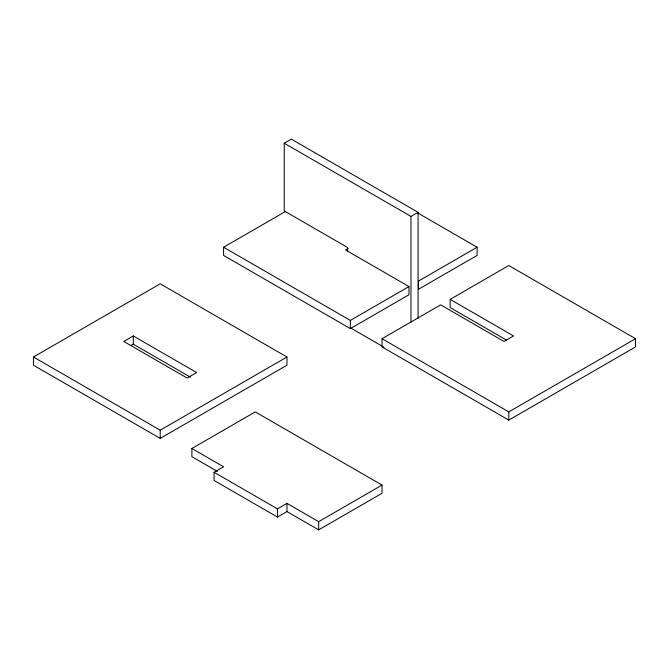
<?xml version="1.0" encoding="UTF-8"?>
<svg xmlns="http://www.w3.org/2000/svg" width="669" height="669" viewBox="0 0 669 669"><rect width="100%" height="100%" fill="white"/><g stroke="black" fill="none" stroke-linecap="round" stroke-linejoin="round"><path stroke-width="1" d="M347.604 251.511L347.604 247.522L284.225 210.927L284.225 143.233L291.316 139.135L418.075 212.316L418.075 318.201M33.45 357.003L160.209 283.823L286.968 357.003L286.968 365.207L160.209 438.387L33.45 365.207L33.45 357.003L160.209 430.192L286.968 357.003M348.181 248.483L345.589 249.98L408.968 286.566L408.968 294.761L350.347 328.613L223.588 255.433L223.588 247.229L285.621 211.421M133.273 335.963L123.765 341.458L187.144 378.044L196.653 372.558L133.273 335.963L133.273 344.167L190.406 377.149M130.681 345.664L133.273 344.167M284.225 143.233L410.975 216.413L418.075 212.316M223.588 247.229L350.347 320.418L408.968 286.566M477.106 247.229L418.476 281.08L418.476 289.276L477.106 255.433L477.106 247.229L417.765 212.976M191.894 448.489L255.274 411.895L382.032 485.075L382.032 493.27L318.653 529.865L286.968 511.568L277.459 517.062L214.08 480.467L214.08 472.272L223.588 466.778L191.894 448.489L191.894 456.684L217.425 471.419M450.17 299.377L508.791 265.526L635.55 338.715L635.55 346.91L508.791 420.09L382.032 346.91L382.032 338.715L440.662 304.863L504.041 341.458L513.549 335.963L450.17 299.377L450.17 307.573L506.408 340.044M214.08 472.272L277.459 508.858L286.968 503.372L318.653 521.669L382.032 485.075M382.032 338.715L508.791 411.895L635.55 338.715M350.748 328.011L384.006 347.211M508.791 411.895L508.791 420.09M410.975 216.413L410.975 322.299M350.347 320.418L350.347 328.613M318.653 521.669L318.653 529.865M286.968 503.372L286.968 511.568M277.459 508.858L277.459 517.062M160.209 430.192L160.209 438.387"/></g></svg>
